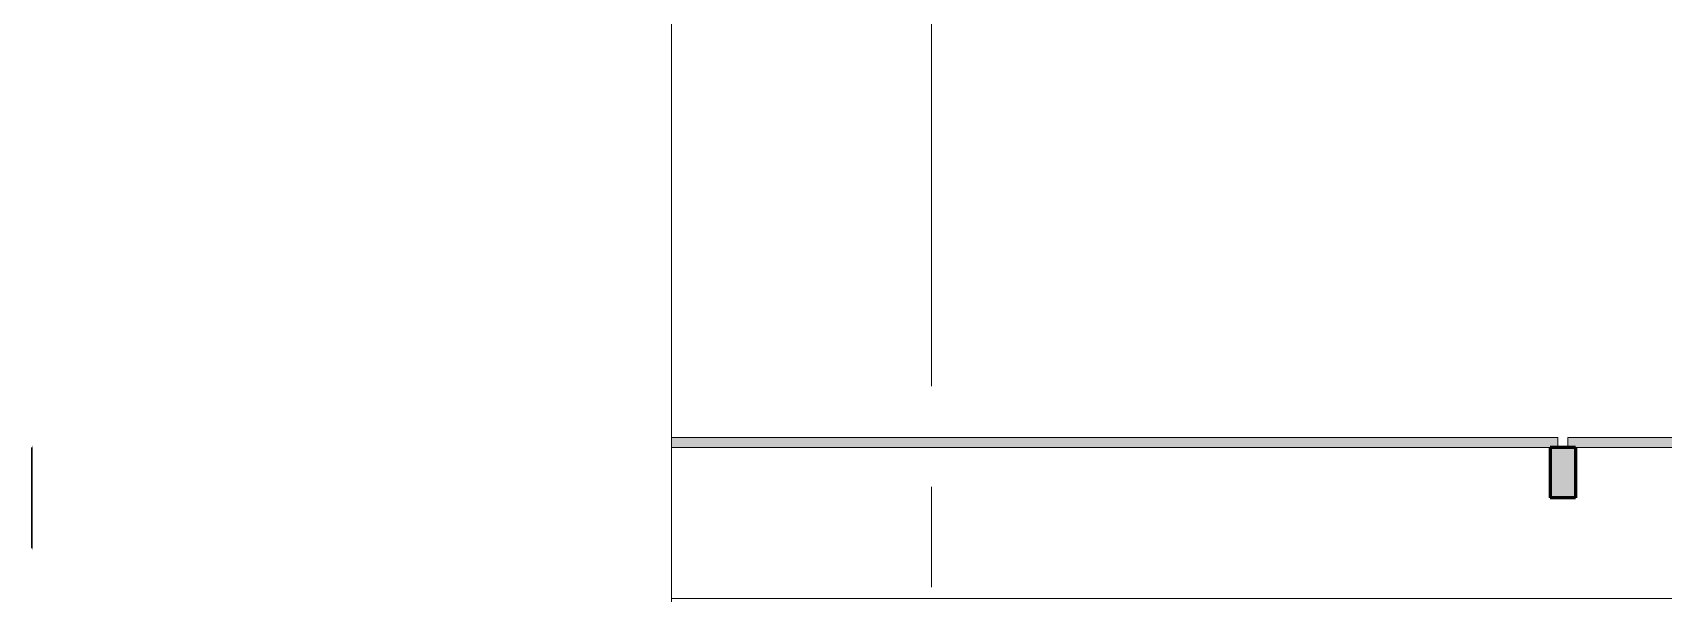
# Model space of a CAD drawing. Header units: inches. Extents: x -38 to 5698, y -33 to 92.
# Drawn here: x 315.649 to 317.27, y 39.905 to 40.463 of the extents above; entities that cross this region are included whole.
import ezdxf

# ---------------------------------------------------------------- set-up
doc = ezdxf.new("R2010")
doc.units = ezdxf.units.IN
doc.header["$MEASUREMENT"] = 0
doc.set_wipeout_variables(frame=1)
doc.linetypes.add('Punto & Raya', pattern=[0.65, 0.5, -0.075, 0, -0.075])
doc.linetypes.add('Wipeout_Contour', pattern=[1, 0, -1])
for name, color, linetype in [('02 _ ARQ _ ZON _ Espacio.3D', 7, 'Continuous'), ('08 _ STR _ EXT _ 07 Losa Aligerada', 7, 'Continuous'), ('08 _ STR _ EXT _ 08 Placas Inclinadas', 7, 'Continuous'), ('Acabado - Muros', 7, 'Continuous'), ('Marcador - Secciones', 251, 'Continuous')]:
    doc.layers.add(name, color=color, linetype=linetype)

msp = doc.modelspace()

# ---------------------------------------------------------------- hatches: boundary and pattern name
at = {"layer": 'Acabado - Muros', "linetype": 'Continuous', "lineweight": 0}
for points in [[(315.7065, 39.95), (315.7065, 40.05), (315.6487, 40.05), (315.6487, 39.95)], [(315.9575, 40), (315.9825, 40), (315.9825, 40.05), (315.9575, 40.05)], [(317.1575, 40), (317.1825, 40), (317.1825, 40.05), (317.1575, 40.05)]]:
    msp.add_hatch(color=254, dxfattribs=at).paths.add_polyline_path(points)
at = {"layer": 'Acabado - Muros', "linetype": 'Continuous', "lineweight": 9}
for points in [[(315.6834, 40.06), (315.6834, 40.05), (315.965, 40.05), (315.965, 40.06)], [(315.975, 40.06), (315.975, 40.05), (317.165, 40.05), (317.165, 40.06)], [(317.175, 40.06), (317.175, 40.05), (318.365, 40.05), (318.365, 40.06)]]:
    msp.add_hatch(color=250, dxfattribs=at).paths.add_polyline_path(points)

# ---------------------------------------------------------------- linework, layer by layer
at = {"layer": '02 _ ARQ _ ZON _ Espacio.3D', "color": 9, "linetype": 'Continuous', "lineweight": 5, "flags": 128}
msp.add_lwpolyline([(311.4324, 39.45), (314.37, 39.45), (314.37, 39.9), (315.27, 39.9), (315.27, 39.45), (315.9666, 39.45), (315.9666, 40.9), (311.4324, 40.9)], close=True, dxfattribs=at)
at = {"layer": '08 _ STR _ EXT _ 07 Losa Aligerada', "color": 7, "linetype": 'Continuous', "lineweight": 18, "flags": 128}
msp.add_lwpolyline([(329.07, 26.75), (329.07, 29.7), (329.07, 35.2005), (329.07, 39.9), (321.17, 39.9), (316.0529, 39.9), (316.0529, 40.9), (311.4324, 40.9), (311.4324, 39.9), (300.87, 39.9), (300.87, 41.4352), (299.92, 41.4352)], dxfattribs=at)
at = {"layer": 'Acabado - Muros', "color": 7, "linetype": 'Continuous', "lineweight": 60}
for p, q in [((315.6487, 40.05), (315.6487, 39.95)), ((315.7065, 40.05), (315.6487, 40.05)), ((315.7065, 40.05), (315.7065, 39.95)), ((315.9575, 40.05), (315.9575, 40)), ((315.9825, 40.05), (315.9575, 40.05)), ((315.9825, 40.05), (315.9825, 40)), ((317.1575, 40.05), (317.1575, 40)), ((317.1825, 40.05), (317.1575, 40.05)), ((317.1825, 40.05), (317.1825, 40)), ((315.9825, 40), (315.9575, 40)), ((317.1825, 40), (317.1575, 40)), ((315.7065, 39.95), (315.6487, 39.95))]:
    msp.add_line(p, q, dxfattribs=at)
at = {"layer": 'Acabado - Muros', "color": 7, "linetype": 'Continuous', "lineweight": 13, "flags": 128}
for points in [[(315.6834, 40.06), (315.6834, 40.05), (315.965, 40.05), (315.965, 40.06)], [(315.975, 40.06), (315.975, 40.05), (317.165, 40.05), (317.165, 40.06)], [(317.175, 40.06), (317.175, 40.05), (318.365, 40.05), (318.365, 40.06)]]:
    msp.add_lwpolyline(points, close=True, dxfattribs=at)
at = {"layer": 'Marcador - Secciones', "color": 251, "linetype": 'Punto & Raya', "lineweight": 13}
msp.add_line((316.5425, 46.2111), (316.5425, 0.8878), dxfattribs=at)

# ---------------------------------------------------------------- next in the draw order: wipeouts: each hides what was drawn before it
at = {"color": 254, "linetype": 'Wipeout_Contour', "lineweight": 0, "ltscale": 9803.894905}
msp.add_wipeout([(316.2838, 39.4), (316.2838, 41.1), (315.6487, 41.0556), (315.6487, 39.4)], dxfattribs=at).dxf.layer = '08 _ STR _ EXT _ 08 Placas Inclinadas'

# ---------------------------------------------------------------- next in the draw order: linework, layer by layer
at = {"layer": '08 _ STR _ EXT _ 08 Placas Inclinadas', "color": 7, "linetype": 'Continuous', "lineweight": 13, "flags": 128}
msp.add_lwpolyline([(316.2838, 39.4), (316.2838, 41.1)], dxfattribs=at)

doc.saveas('drawing.dxf')
